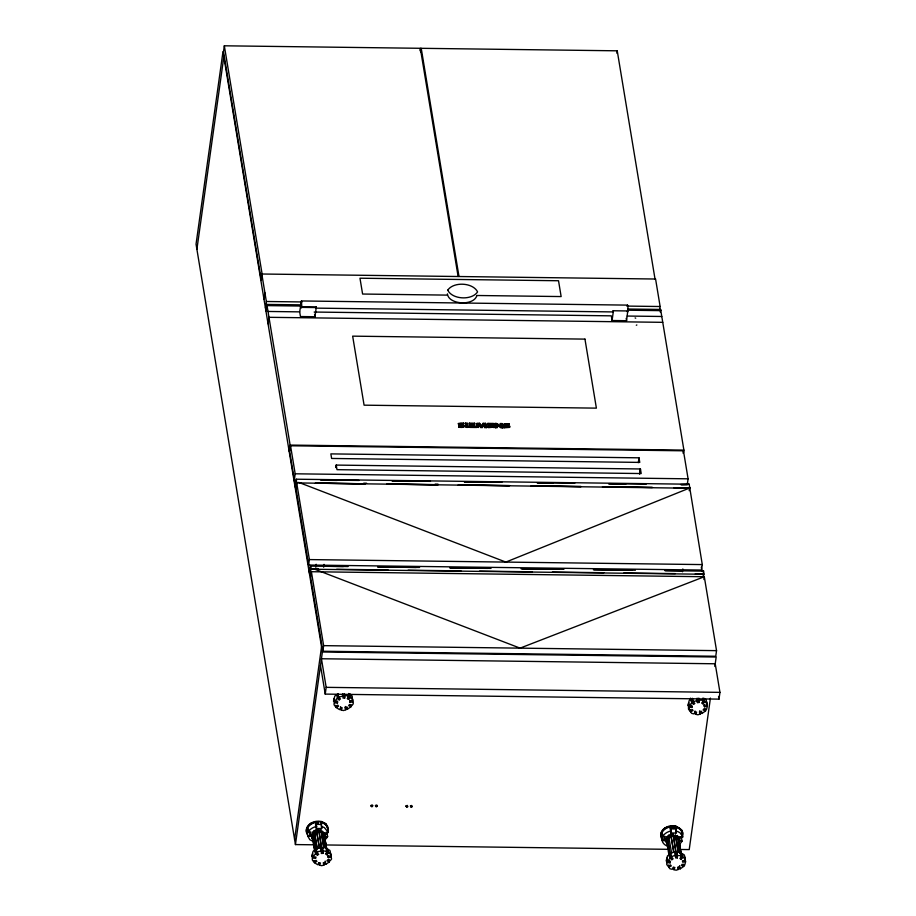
<?xml version="1.0" encoding="UTF-8"?>
<svg xmlns="http://www.w3.org/2000/svg" width="916" height="916" viewBox="0 0 916 916"><rect width="100%" height="100%" fill="white"/><g stroke="black" fill="none" stroke-linecap="round" stroke-linejoin="round"><path stroke-width="1.37" d="M476.95 424.497L477.03 423.249L479.56 423.284L481.713 426.077L483.075 423.318L485.583 423.352L486.717 427.612L484.816 427.589L484.117 423.971L484.816 427.589M321.356 851.227L321.298 853.46L322.959 853.368L322.478 847.861L320.818 847.953L321.356 851.227L318.848 851.365L316.902 852.704L318.722 854.307L317.417 855.189L315.608 853.586L315.058 850.3L316.352 849.418L317.417 855.189M322.959 853.368L322.478 847.861M675.218 852.464L675.161 854.697L676.821 854.605L677.359 857.891L675.699 857.971L675.218 852.464L676.878 852.372L677.359 857.891M676.821 854.605L676.878 852.372M698.805 698.061L699.114 702.48L697.454 702.572L697.145 698.152M342.744 693.664L343.042 698.118L344.702 698.026L344.405 693.572M308.646 566.317C311.177 589.721 309.871 554.501 311.039 569.225L703.935 574.252L703.477 570.679L703.213 577.298M673.512 828.43L673.489 826.221L671.588 827.137L673.512 828.43L674.13 827.331L673.489 826.221L671.68 827.686L674.13 827.331M314.177 312.047L611.293 315.837L612.071 320.52L626.567 320.703L628.078 308.429L627.529 305.12L301.421 300.963L299.681 311.864L300.459 316.547L314.955 316.73L316.318 306.986L301.822 306.791L301.444 307.948L301.043 302.12M689.725 487.461L689.691 488.239L296.704 482.915L295.845 489.041L289.696 451.874L290.544 445.783L683.451 450.798L688.088 478.816L687.24 484.896L681.527 484.827M301.822 306.791L301.421 300.963M476.801 425.791L477.03 423.925M476.618 427.486L478.415 426.936L476.618 427.486L476.881 425.219M458.115 276.46L420.341 48.296L224.328 45.8L223.481 51.88L261.014 278.624M196.894 249.301L223.847 56.735M260.888 280.502L261.804 274.01L655.581 279.025L660.127 306.517L659.589 310.421M261.415 278.819L262.102 273.953L224.328 45.8M264.003 299.337L264.919 292.834M265.445 307.994L266.35 301.49L261.804 274.01M265.926 310.913L266.831 304.421L301.078 304.856M268.056 323.806L268.972 317.314L662.749 322.329M289.216 451.577L290.12 445.084L266.831 304.421M294.334 479.892L295.181 473.801L290.544 445.783M294.173 478.931C295.135 483.488 296.017 496.22 296.234 479.205L689.164 484.209L702.286 564.588L701.53 570.05L308.623 565.035L309.379 559.584L296.704 482.961M318.092 569.065L310.948 568.973L310.1 575.099L308.841 567.531M311.394 571.721L310.604 577.32L322.844 651.242L715.751 656.257L716.541 650.646L704.301 576.725L311.394 571.721L323.634 645.643L322.844 651.242M315.791 567.096L316.18 564.279M335.897 467.526L336.241 465.088L640.444 468.969L641.2 473.549L336.996 469.668L336.241 465.088M336.069 467.526L336.412 465.099M323.669 567.199L324.058 564.382M294.586 839.422L321.539 646.856M295.444 844.575L322.386 651.997L222.989 51.594L196.047 244.16L295.444 844.575L313.982 844.804M325.237 694.099L326.176 687.343L321.447 658.753L715.224 663.779L719.953 692.37L719.014 699.126L325.237 694.099L320.497 665.508M419.997 50.735L420.341 48.296M420.707 51.96L421.223 48.308L617.235 50.815L655.009 278.968M464.011 425.711C465.671 428.081 459.878 427.337 458.698 427.234L458.779 426.661C474.946 426.867 452.069 422.814 463.645 423.684L463.725 423.112C449.882 423.249 466.771 425.368 461.836 426.776M462.832 426.032L458.996 426.032L459.969 426.73M460.164 424.326L463.588 423.73L460.118 423.616M465.603 423.1L466.13 427.348L467.984 427.371L467.446 423.123L465.603 423.1L465.9 425.425M466.13 427.348L468.065 426.81M471.019 424.314L474.58 424.406L474.625 423.215L469.335 423.146L469.862 427.394L475.415 427.474L475.438 426.284L471.637 426.272L471.408 425.207L474.328 425.264L471.328 425.768L471.408 425.207M469.862 427.394L469.335 423.146M474.248 425.837L474.236 424.68L471.316 424.669L471.099 423.742L474.66 423.833L474.625 423.215M480.82 427.543L478.221 423.902L480.82 427.543L482.263 427.554L484.037 424.543M479.56 423.284L479.755 424.36M481.53 426.65L483.075 423.318M482.263 427.554L483.774 424.589M485.583 423.352L486.717 427.612M487.919 423.387L488.457 427.635L494.09 427.131L488.537 427.062L487.919 423.387L493.22 423.455L493.174 424.646L489.613 424.555L493.255 424.074M492.842 426.077L492.923 425.505L489.923 426.009L492.842 426.077L489.831 425.482L489.694 423.982M490.232 426.512L494.033 426.512L490.152 427.085L490.003 425.436M492.751 425.482L492.819 424.91L489.911 424.91M502.586 427.245L501.968 423.57L500.342 423.547C502.735 429.604 497.663 422.173 494.972 423.478L495.499 427.726L497.102 427.749L496.564 424.348L502.506 427.818L500.892 427.795L496.483 424.921M495.499 427.726L494.972 423.478M500.342 423.547L500.96 426.822M501.968 423.57L502.506 427.818M508.162 425.894L509.617 427.383L503.937 427.806L504.235 426.604C516.681 427.532 493.804 423.639 508.964 423.684L508.884 424.257C497.308 423.387 520.173 427.451 504.018 427.234C515.616 427.68 497.537 425.562 505.987 424.142M507.155 425.677L505.449 425.23L505.483 424.326M505.403 424.898L508.746 424.887L507.888 424.2M616.892 53.242L617.235 50.815M612.071 320.52L613.434 310.764L627.929 310.959L627.563 312.104L627.174 311.211M638.326 462.683L639.002 457.817L330.859 453.889L331.615 458.458L639.769 462.397L639.002 457.817M660.253 312.035L660.619 309.436L627.803 309.024M639.597 473.835L640.273 468.969M639.757 473.835L640.444 468.969M683.107 453.225L683.451 450.798M683.531 452.699L683.897 450.1L660.619 309.436M689.221 490.69L689.611 487.919L678.183 487.77M682.443 571.767L682.832 568.962M703.454 576.885L703.854 573.977L695.29 573.874M703.912 579.53L704.301 576.725L520.082 648.139L312.997 568.561M710.427 698.084L689.221 849.59L680.657 849.476M714.846 666.482L716.175 657.024L322.386 651.997M307.742 836.045L310.215 836.113L310.89 831.991L307.066 831.946L307.742 836.045L309.814 839.697L314.085 841.884M315.493 825.19L315.963 822.396A10.442 7.889 -9.4 0 0 307.742 827.824L308.429 831.923A10.442 7.889 -9.4 0 1 316.638 826.495L315.963 822.396M326.943 832.507L327.63 836.606L325.157 836.537L325.844 832.415L328.317 832.484L327.63 828.385A10.442 7.889 -9.4 0 0 321.287 822.545L321.653 828.568L316.318 828.408L316.638 826.495M321.653 828.568L321.287 822.545M662.142 840.567L664.615 840.636L665.302 836.514L661.467 836.468L662.142 840.567A10.442 7.889 -9.4 0 0 668.485 846.407M678.882 836.961L682.718 837.006L682.031 832.907A10.442 7.889 -9.4 0 0 675.687 827.068L676.054 833.079L670.718 832.93L670.363 826.919A10.442 7.889 -9.4 0 0 662.142 832.346L662.829 836.445A10.442 7.889 -9.4 0 1 671.039 831.018L670.363 826.919M670.718 832.93L671.039 831.018M676.054 833.079L675.687 827.068M681.355 837.029L682.031 841.128L679.558 841.06L680.245 836.938M662.062 833.033L661.398 834.384M315.562 307.238L315.94 308.131L316.318 306.986M613.434 310.764L613.067 311.921L315.94 308.131M627.151 306.276L627.529 305.12M689.164 484.209L680.531 484.541M463.507 424.303L463.725 423.112M508.746 424.887L508.964 423.684M333.481 701.232L334.798 696.045L337.924 693.881M334.569 702.847L337.409 703.076L337.741 701.793L334.89 701.553L334.351 698.267L334.065 704.793L335.267 706.408L337.821 705.148L338.622 706.225L336.069 707.484L335.703 705.297M311.761 856.46L313.054 851.365L318.264 847.804L324.94 847.449L329.955 850.472L330.894 855.75L328.02 856.288L328.306 857.662L331.18 857.124L330.63 853.849M312.287 854.823L312.345 860.021L313.547 861.613L316.1 860.364L316.902 861.418L314.348 862.666L313.982 860.479M687.905 705.572L689.21 700.477L692.336 698.336M688.443 703.935L688.5 709.133L689.702 710.724L692.256 709.476L693.046 710.53L690.504 711.778L691.706 713.381L694.042 713.908L695.095 711.766L696.641 712.121L695.587 714.262L697.923 714.789L700.305 714.011L699.755 710.724M688.992 707.209L691.832 707.45L692.164 706.179L689.313 705.95L688.763 702.664M666.161 860.983L667.466 855.888L672.665 852.327L679.34 851.972L684.355 854.983L685.374 859.952M667.237 862.62L670.088 862.861L670.409 861.59L667.558 861.349L667.02 858.074L666.745 864.532L667.959 866.135L670.501 864.887L671.302 865.941L668.749 867.189L669.962 868.78L672.298 869.318L673.352 867.177L674.897 867.521L673.844 869.673L676.18 870.2L678.55 869.421L678.183 867.234M296.807 483.224L296.269 479.217M327.516 831.934L328.191 829.759L325.821 823.747L321.23 821.492A11.061 8.358 -9.4 0 0 309.299 824.366A11.061 8.358 -9.4 0 0 307.192 833.72M458.698 427.234L458.996 426.032M503.937 427.806L504.235 426.604M318.161 824.045L318.47 821.606L317.268 823.163L318.161 824.045L317.932 822.316M312.345 837.774L312.803 838.151L312.562 832.369L315.883 850.082M312.608 836.56C312.848 831.35 324.012 829.472 323.348 836.205M312.562 832.369L314.119 830.835L317.234 848.743L319.386 847.735L316.272 829.816L318.699 829.484L321.493 847.449L323.806 847.838L320.726 829.209M318.86 831.545L316.57 831.568L314.6 832.85L317.234 848.743M321.493 847.449L318.699 829.484M667.008 841.071C666.15 840.934 667.707 839.159 668.909 837.648L668.52 835.346L666.962 836.88L669.882 854.536L671.634 853.265L668.817 837.098L667.249 838.632M669.001 837.373L671.165 836.354L673.787 852.258L670.672 834.339L673.1 834.007L675.893 851.96L678.218 852.361L675.287 834.716M675.893 851.96L673.1 834.007M462.752 426.604L458.653 424.944L459.58 423.684M345.321 706.476L345.859 709.751L343.489 710.553L341.153 710.014L342.206 707.828L340.66 707.473L339.607 709.648L336.069 707.484M376.98 806.011C377.85 804.259 374.014 805.301 375.961 806.309M323.783 862.712L324.15 864.899L321.779 865.677L319.444 865.151L320.497 863.009L318.94 862.654L317.886 864.796L314.348 862.666M447.42 293.864C448.6 304.799 473.652 306.104 476.801 295.765M689.691 488.239L673.89 487.77M667.558 861.349L670.008 858.109L669.459 854.823L670.752 853.93L671.829 859.712L673.123 858.819L671.302 857.216L673.26 855.888L675.768 855.75M334.89 701.553L337.34 698.244L336.802 694.958L338.096 694.065L339.16 699.881L340.454 698.977L338.645 697.339L343.111 695.851M312.837 858.097L315.688 858.338L316.009 857.067L313.158 856.838L315.608 853.586M689.313 705.95L691.752 702.698L691.214 699.412L692.507 698.53L693.046 701.816L694.866 703.419L693.572 704.301L691.752 702.698M312.848 834.121L314.6 832.85M315.482 850.014L317.039 848.479M308.887 830.068L308.062 830.858L306.906 829.323L308.062 830.858L308.062 828.969L307.078 829.621M348.607 693.492L349.156 696.778L347.233 698.61L348.481 699.377L350.404 697.534L349.855 694.259M326.199 851.411L328.111 849.613L326.863 848.857M323.634 832.69L327.413 852.143L325.489 853.941L326.737 854.697L328.661 852.888L328.111 849.613M703.019 697.969L703.568 701.255L701.645 703.053L702.893 703.809L704.816 702L704.267 698.725M680.599 855.933L682.523 854.124L681.275 853.38L681.813 856.655L679.901 858.464L681.149 859.219L683.061 857.41L682.523 854.124M345.859 709.751L344.931 707.679L346.511 707.152L347.439 709.224L351.114 706.671L350.748 704.484M372.251 806.195C374.152 804.946 370.213 804.443 371.209 806.08M324.15 864.899L323.211 862.861L324.791 862.345L325.718 864.383L329.394 861.876L329.039 859.677M700.305 714.011L699.366 711.972L700.935 711.457L701.874 713.495L705.549 710.988L705.183 708.789M678.55 869.421L677.622 867.383L679.191 866.857L680.119 868.895L683.794 866.387L683.439 864.2M316.272 829.816L314.119 830.835M322.512 831.121L325.798 848.594M322.798 832.873L321.298 831.636L323.806 847.838M324.287 834.258L326.325 848.937M681.321 854.674L678.401 837.029L677.279 835.461L679.832 853.277M666.745 842.296L667.111 842.125M678.516 840.545C680.176 837.9 672.39 834.728 668.909 837.648M678.699 838.781L680.725 853.46M689.748 487.976L505.838 562.081L298.65 482.354M693.046 701.816L697.511 700.339M310.352 823.541L312.906 822.786M660.791 836.182A11.061 8.358 -9.4 0 1 664.764 828.064L667.306 827.297M350.404 697.534L352.282 698.69L352.626 700.442L349.752 700.992L350.038 702.4L352.912 701.851L352.087 697.168M704.816 702L706.694 703.133L707.049 704.862L704.175 705.4L704.461 706.774L707.358 706.385L706.408 709.831L703.923 708.858L703.064 710.003L705.549 710.988M683.794 866.387L681.309 865.414L682.18 864.269L684.664 865.242L685.603 861.784L682.706 862.185L682.431 860.811L685.294 860.273L684.95 858.544L683.061 857.41M319.192 847.472L321.619 847.14M673.603 851.983L676.019 851.651M342.492 694.832L344.153 694.74L344.702 698.026M344.771 695.759L347.267 695.622L349.156 696.778M699.171 700.259L701.679 700.122L703.568 701.255M320.749 850.174L322.409 850.082M323.016 851.147L325.524 851.01L327.413 852.143M677.428 855.659L679.924 855.533L681.813 856.655M471.236 425.242L474.156 425.253M635.109 317.921L635.715 318.184M447.054 295.112L362.599 294.036L359.977 278.212L558.52 280.743L561.142 296.566L476.698 295.49M266.35 301.49L302.017 301.948M627.311 306.093L660.127 306.517M267.025 305.612L301.272 306.047M627.998 310.215L660.814 310.639M301.707 307.387L316.203 307.57M267.999 311.463L299.681 311.864M627.174 316.043L661.776 316.478M471.9 423.753L474.545 423.787L474.58 424.406M469.942 426.833L475.496 426.902M480.9 426.97L482.343 426.982M484.896 427.016L486.797 427.039M495.579 427.154L497.182 427.177M290.12 445.084L683.897 450.1M295.181 473.801L688.088 478.816M320.486 479.95L359.061 480.442M391.922 480.866L430.497 481.358M464.79 481.793L501.934 482.263M537.646 482.721L574.801 483.201M609.083 483.637L646.238 484.106M321.482 480.236L337.191 480.431M392.918 481.14L410.059 481.358M464.355 482.056L481.495 482.274M537.223 482.984L552.932 483.19M608.659 483.9L625.8 484.117M363.709 483.19L366.572 483.224M435.146 484.106L438.008 484.14M318.138 483.19L365.289 483.785L315.276 483.19M391.006 484.117L438.146 484.713L386.712 484.106M462.443 485.022L509.594 485.629L458.149 485.011M533.879 485.938L581.03 486.533M605.316 486.843L652.467 487.449L602.453 486.854M531.017 485.938L581.019 486.579M309.379 559.584L702.286 564.588M323.795 566.237L348.103 566.546M378.113 566.935L419.574 567.462M449.584 567.84L491.033 568.378M521.055 568.756L563.935 569.305M593.957 569.683L635.406 570.21M665.428 570.599L682.58 570.817M310.513 566.122L343.374 566.535M377.655 566.981L416.23 567.473M450.523 567.909L487.678 568.378M521.96 568.813L559.115 569.294M593.396 569.729L631.971 570.221M664.833 570.634L703.419 571.126M315.115 568.538L317.966 568.584M336.664 569.294L388.109 569.958M408.112 570.21L460.966 570.886M479.549 571.115L532.414 571.79M552.405 572.053L603.85 572.706M623.853 572.958L675.287 573.611M323.634 645.643L716.541 650.646M326.176 687.343L719.953 692.37M325.398 844.953L667.821 849.315M636.311 325.226L636.849 324.985M670.043 828.831L675.367 828.98M320.966 824.457L315.642 824.308L316.318 828.408M666.962 836.88L666.241 838.712M678.229 838.804L678.401 837.029M323.817 834.281L324.001 832.507M312.047 836.022L312.23 834.258M324.207 836.583L324.379 834.808L322.89 833.411M461.916 425.093L463.656 425.551M321.963 826.656L324.321 827.514L328.317 832.484M329.394 861.876L326.909 860.891L327.768 859.746L330.252 860.719L331.558 858.99L331.18 857.124M351.114 706.671L348.63 705.675L349.5 704.507L351.984 705.503L353.29 703.751L352.912 701.851M671.588 827.137L673.42 827.881M613.067 311.921L612.69 311.028M321.23 821.492L325.821 823.747L327.413 826.06A11.061 8.358 -9.4 0 1 326.233 834.51M678.332 852.052L680.199 853.105M704.095 698.37L706.11 699.584L707.118 704.553M328.661 852.888L330.539 854.021M349.694 693.904L351.698 695.13L352.694 700.19M498.636 425.287L496.953 424.2M664.764 828.064A11.061 8.358 -9.4 0 1 675.63 826.014L681.722 830.033A11.061 8.358 -9.4 0 1 681.916 836.457M675.63 826.014L681.813 830.583M680.932 833.984L681.962 834.602M327.413 826.06L323.84 822.923A11.061 8.358 -9.4 0 0 310.444 824.091A11.061 8.358 -9.4 0 0 307.284 834.27M691.214 699.412L693.034 701.015L693.572 704.301M669.459 854.823L671.279 856.426M670.008 858.109L671.829 859.712M315.058 850.3L316.879 851.903M336.802 694.958L338.611 696.595M337.34 698.244L339.16 699.881M480.511 425.253L481.255 426.146M670.672 834.339L668.52 835.346M661.467 836.468L662.841 838.896M496.38 424.921L496.735 426.043M489.613 424.555L489.831 425.482M489.923 426.009L490.152 427.085M471.328 425.768L471.557 426.845M467.572 425.448L467.984 427.371M687.183 483.408L687.103 484.049M701.301 567.164L702 571.401M718.556 696.4L719.014 699.126M706.499 701.576L707.324 706.236M704.095 704.587L704.461 706.774M702.538 701.622L702.893 703.809M701.507 711.308L701.874 713.495M699.114 702.48L698.565 699.194L696.904 699.286L697.454 702.572M695.049 710.976L695.587 714.262M690.446 698.152L690.904 700.946M691.477 705.263L691.832 707.45M626.178 318.367L626.567 320.703M690.137 709.591L690.504 711.778M689.164 707.438L689.702 710.724M684.756 856.987L685.58 861.647M679.111 838.323L679.558 841.06M678.905 840.613L681.08 853.723M679.294 845.285L679.764 848.079M680.222 850.861L680.68 853.655M680.783 857.021L681.149 859.219M677.29 837.934L677.565 837.213L675.71 836.148L678.218 852.361M679.58 865.62L680.119 868.895M673.478 867.475L673.844 869.673M667.649 838.701L670.054 853.208M667.661 845.457L668.119 848.25M668.588 851.044L669.046 853.827M669.161 856.357L666.619 841.003L666.837 842.846M669.722 860.662L670.088 862.861M663.928 836.537L664.615 840.636M668.394 865.002L668.749 867.189M492.819 424.91L492.923 425.505M421.223 48.308L458.985 276.472M474.236 424.68L474.328 425.264M314.566 314.394L314.955 316.73M349.672 700.202L350.038 702.4M347.931 696.091L348.481 699.377M347.072 707.038L347.439 709.224M340.603 706.728L341.153 710.014M337.054 700.889L337.409 703.076M295.937 488.411L308.623 565.035M330.355 852.464L330.894 855.75M324.699 833.8L325.157 836.537M327.939 855.475L328.306 857.662M324.504 836.102L326.68 849.201M324.115 836.033L326.279 849.132M326.382 852.51L326.737 854.697M323.817 838.999L324.275 841.793M324.733 844.575L325.203 847.369M325.18 861.097L325.718 864.383M316.467 830.091L319.157 846.338M319.077 862.964L319.444 865.151M313.249 834.19L315.654 848.685M313.261 840.945L313.719 843.728M314.188 846.521L314.646 849.315M311.829 834.19L314.76 851.834M309.528 832.014L310.215 836.113M312.619 853.552L313.158 856.838M494.033 426.512L494.01 427.703M475.438 426.284L475.415 427.474M478.312 425.413L478.335 427.509M478.221 423.902L478.232 425.974M493.22 423.455L493.174 424.646M663.092 840.006A11.061 8.358 -9.4 0 1 661.592 838.243M661.684 838.781A11.061 8.358 -9.4 0 1 672.23 826.243A11.061 8.358 -9.4 0 1 681.389 838.06M682.031 841.128A10.442 7.889 -9.4 0 1 678.779 844.621M676.374 831.167A10.442 7.889 -9.4 0 1 682.718 837.006M666.882 843.796A6.675 5.049 -9.4 0 1 672.31 836.056A6.675 5.049 -9.4 0 1 679.122 842.228M667.764 844.266A6.675 5.049 -9.4 0 1 670.523 835.896A6.675 5.049 -9.4 0 1 679.351 840.361M307.776 833.892A10.442 7.889 -9.4 0 1 307.066 831.946M312.39 838.724A6.675 5.049 -9.4 0 1 317.818 830.995A6.675 5.049 -9.4 0 1 324.63 837.167M312.482 839.274A6.675 5.049 -9.4 0 1 317.909 831.533A6.675 5.049 -9.4 0 1 324.722 837.705M327.63 836.606A10.442 7.889 -9.4 0 1 324.367 840.109M447.741 290.166C452.332 299.624 471.786 300.585 477.58 291.906C472.988 282.46 453.535 281.487 447.741 290.166M371.175 805.988C371.93 808.588 374.026 804.145 371.175 805.988M375.549 806.046L376.27 806.916L377.243 806.252L376.682 805.588L375.549 806.046M406.086 805.874C406.944 808.427 408.868 804.065 406.086 805.874M406.177 806.435L406.899 807.305L407.872 806.641L407.093 805.954L406.177 806.435M410.46 805.92C411.227 808.485 413.185 804.168 410.46 805.92M410.551 806.492L411.273 807.362L412.246 806.698L411.685 806.034L410.551 806.492M584.958 339.115L352.66 336.149L364.087 405.17L596.385 408.135L584.958 339.115"/></g></svg>
